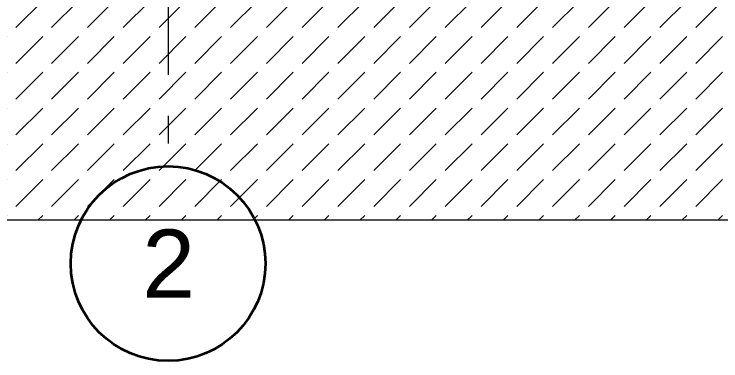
# Model space of a CAD drawing. Header units: millimetres. Extents: x 745166 to 884669, y -5000 to 15056.
# Drawn here: x 777322 to 780953, y 7139 to 8921 of the extents above; entities that cross this region are included whole.
import ezdxf

# ---------------------------------------------------------------- set-up
doc = ezdxf.new("R2010")
doc.units = ezdxf.units.MM
doc.header["$MEASUREMENT"] = 0
doc.linetypes.add('Double Dashed', pattern=[1093.611073, 529.166651, -211.666656, 141.111112, -211.666656])
for name, color, linetype, lineweight in [('New_2D Drafting - General_Pen_No__1', 7, 'Continuous', 13), ('New_Structural - Grid_Pen_No__1', 7, 'Continuous', 13), ('New_Structural - Grid_Pen_No__7', 7, 'Continuous', 35)]:
    doc.layers.add(name, color=color, linetype=linetype, lineweight=lineweight)
doc.layers.add('New_2D Drafting - General_Pen_No__61', color=7, linetype='Continuous', lineweight=20, true_color=0x6a6a6a)
doc.styles.add('GENERATED_STYLE_1', font='')
doc.styles.get('GENERATED_STYLE_1').set_extended_font_data('Arial')

msp = doc.modelspace()

# ---------------------------------------------------------------- hatches: boundary and pattern name
at = {"layer": 'New_2D Drafting - General_Pen_No__61', "linetype": 'Continuous', "lineweight": 20, "true_color": 0x6a6a6a}
h = msp.add_hatch(dxfattribs=at)
h.set_pattern_fill('Dashed_0002', color=251, style=0, pattern_type=2)
h.set_pattern_definition([(45, (1009346.34, 10138.7), (-183.84776, 183.84776), [195, -65]), (45, (1009346.34, 10322.54), (-183.84776, 183.84776), [195, -65])])
h.paths.add_polyline_path([(769057.3, 7861.9), (769057.3, 10118.7), (773547.6, 10118.7), (778397.6, 9938.7), (782481, 9938.7), (782481, 7861.9)])

# ---------------------------------------------------------------- linework, layer by layer
at = {"layer": 'New_2D Drafting - General_Pen_No__1', "color": 7, "linetype": 'Continuous', "lineweight": 13, "flags": 128}
msp.add_lwpolyline([(769057.3, 7861.9), (769057.3, 10118.7), (773547.6, 10118.7), (778397.6, 9938.7), (782481, 9938.7), (782481, 7861.9)], close=True, dxfattribs=at)
at = {"layer": 'New_Structural - Grid_Pen_No__1', "color": 7, "linetype": 'Double Dashed', "lineweight": 13}
msp.add_line((778112.6, 9138.7), (778112.6, 8138.7), dxfattribs=at)
at = {"layer": 'New_Structural - Grid_Pen_No__7', "color": 7, "linetype": 'Continuous', "lineweight": 35}
msp.add_circle((778112.6, 7638.7), 500, dxfattribs=at)

# ---------------------------------------------------------------- texts
at = {"layer": 'New_Structural - Grid_Pen_No__1', "color": 7, "lineweight": 13, "insert": (777979.8, 7813.7), "char_height": 350, "attachment_point": 1, "style": 'GENERATED_STYLE_1'}
msp.add_mtext('\\A1;{\\pql;\\pt0;\\fArial|b0|i0|c0|p34;2}', dxfattribs=at)

doc.saveas('drawing.dxf')
